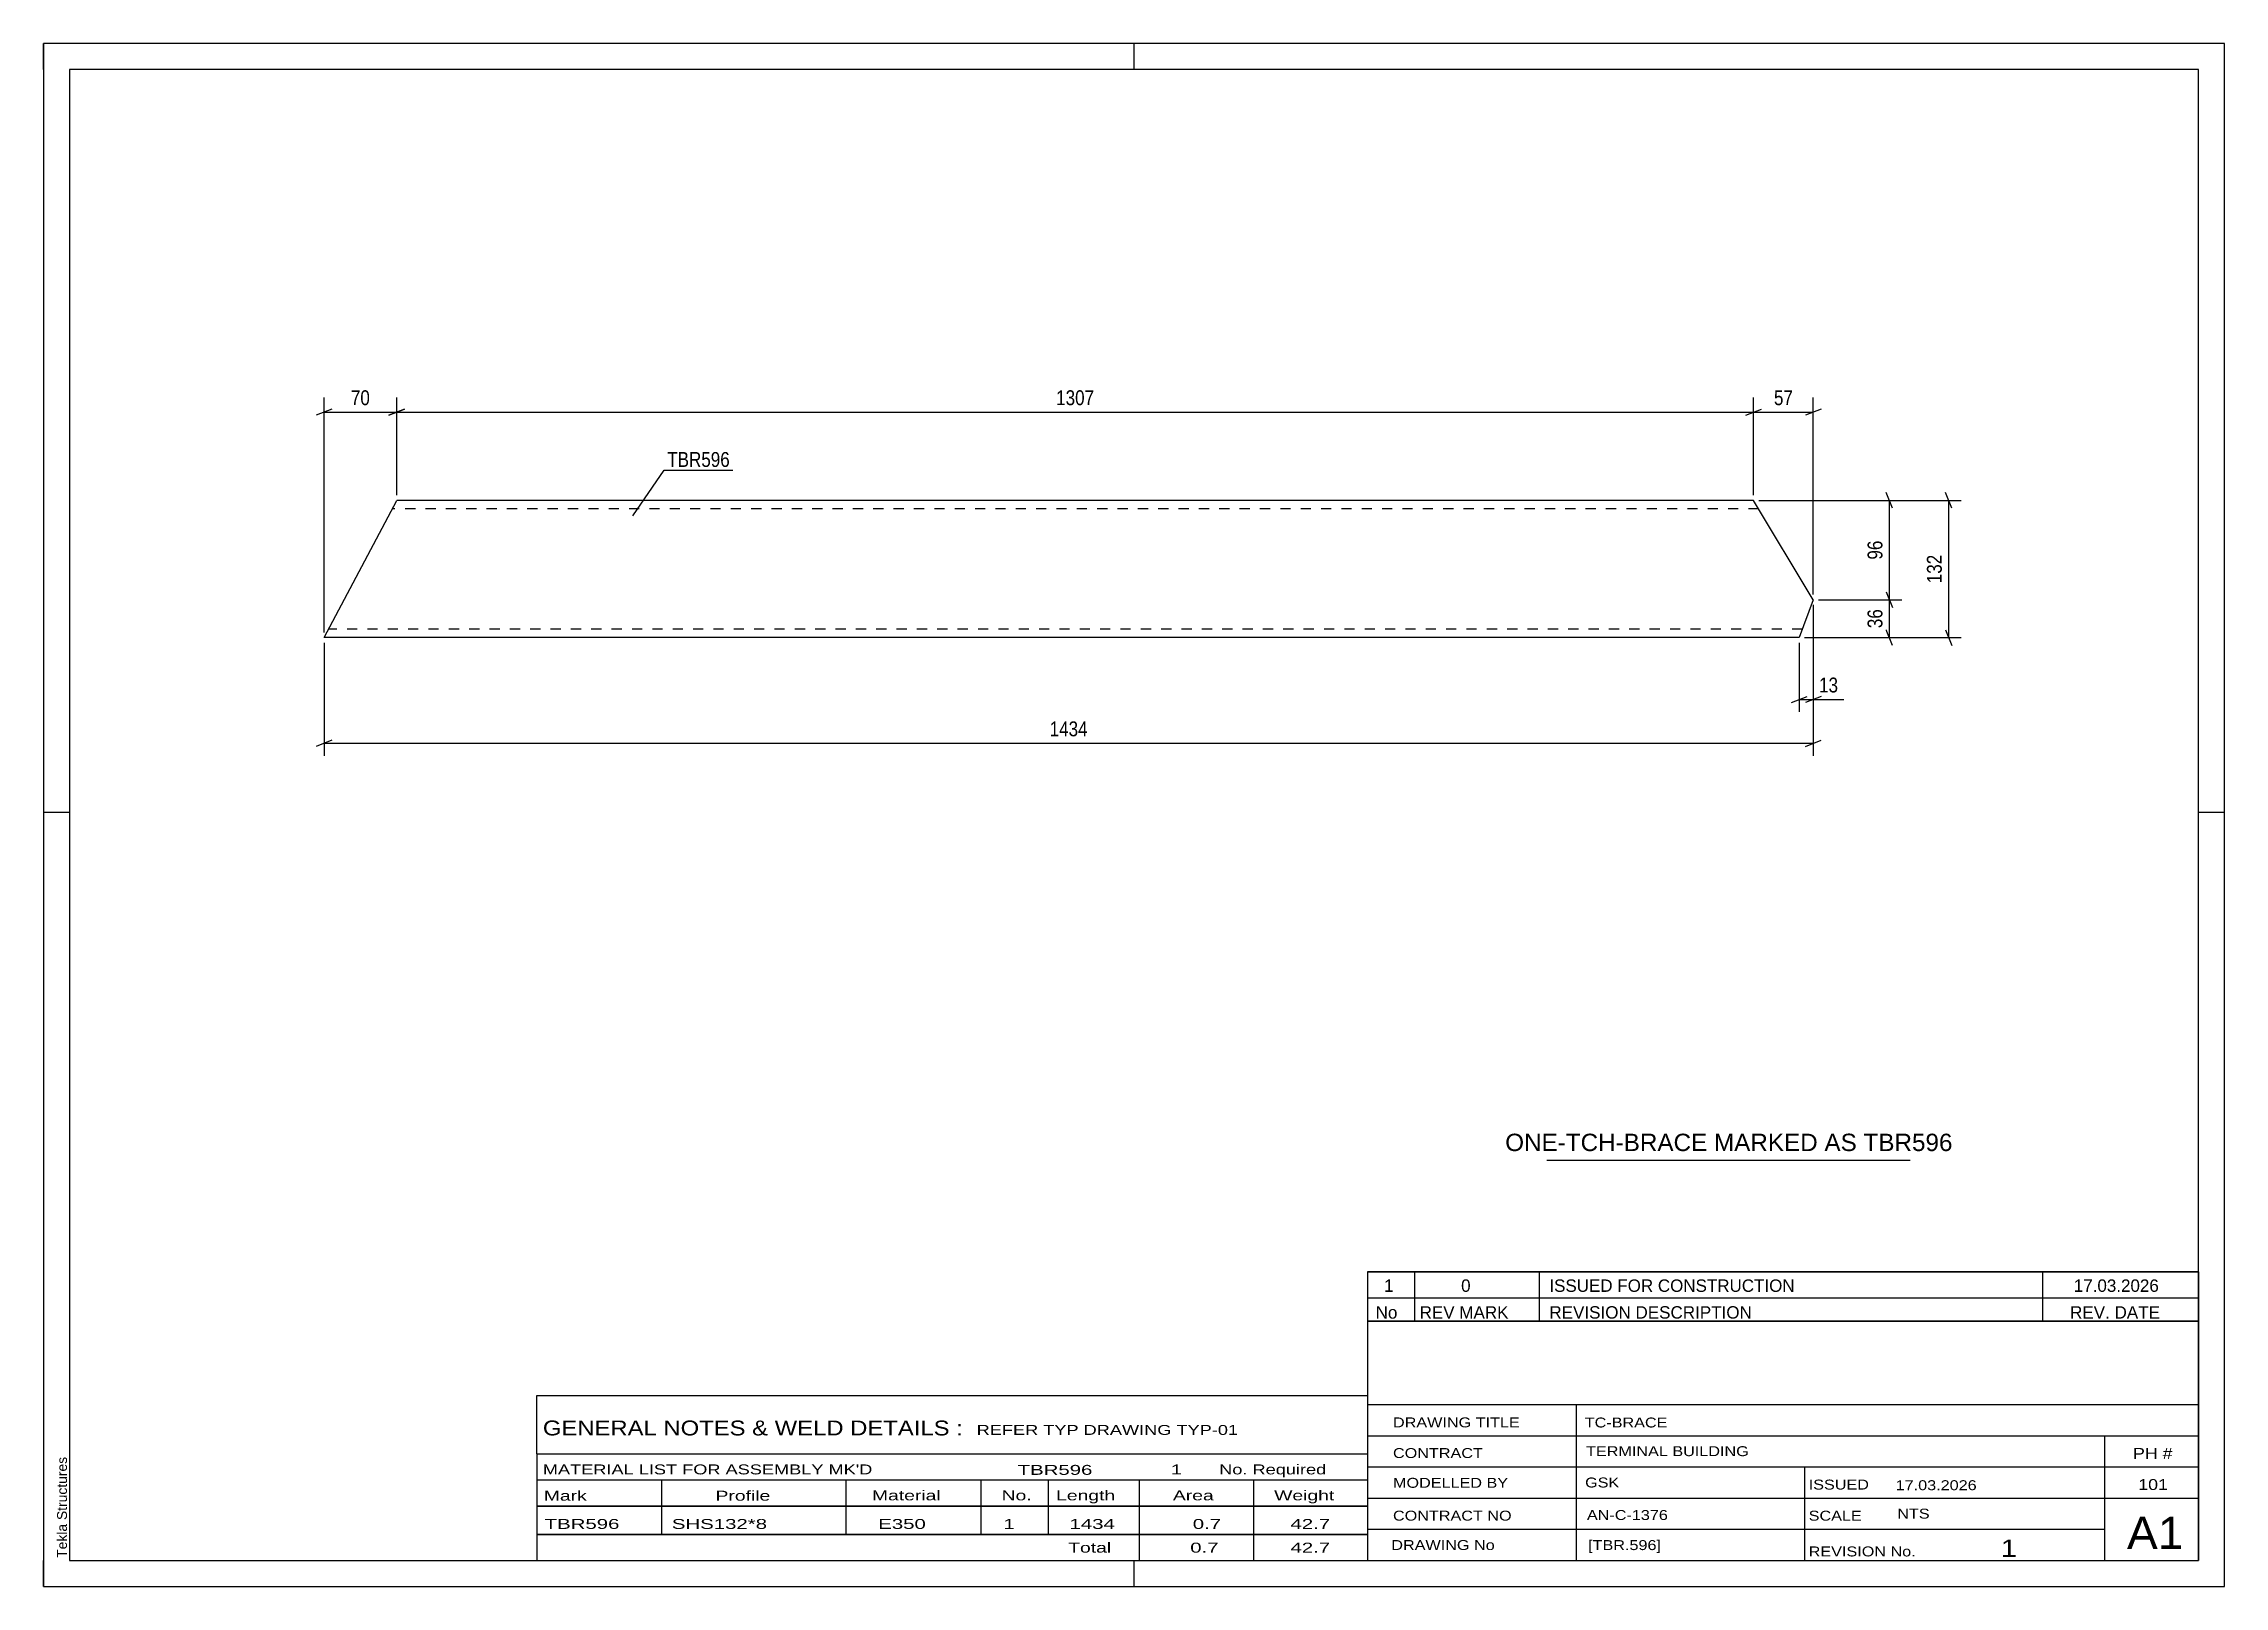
# Model space of a CAD drawing. Header units: millimetres. Extents: x 0 to 420, y 0 to 297.
import ezdxf

# ---------------------------------------------------------------- set-up
doc = ezdxf.new("R2010")
doc.units = ezdxf.units.MM
doc.linetypes.add('DXK_LINE_DOT2', pattern=[3.9198, 1.9599, -1.9599])
doc.styles.add('Arial', font='ARIAL.TTF', dxfattribs={"height": 0.2})
doc.styles.add('Arial Narrow', font='ARIALN.TTF', dxfattribs={"height": 0.2})

# ---------------------------------------------------------------- blocks, each defined once
blk = doc.blocks.new('Unknown-585398043-1162')
at = {"color": 5, "linetype": 'Continuous'}
for p, q in [((420, 297), (0, 297)), ((0, 297), (0, 0)), ((0, 292), (0, 297)), ((210, 292), (210, 297)), ((420, 0), (420, 297)), ((415, 292), (5, 292)), ((5, 292), (5, 5)), ((415, 5), (415, 292)), ((5, 149), (0, 149)), ((420, 149), (415, 149)), ((0, 0), (0, 5)), ((5, 5), (415, 5)), ((210, 0), (210, 5)), ((0, 0), (420, 0))]:
    blk.add_line(p, q, dxfattribs=at)
at = {"color": 174, "linetype": 'Continuous', "style": 'Arial'}
blk.add_text('Tekla Structures', height=1.9102, rotation=90, dxfattribs=at).set_placement((4.5, 5.5))
blk = doc.blocks.new('Part-585398043-1714 - 1710')
at = {"color": 2, "linetype": 'Continuous'}
for p, q in [((54.02, 182.66), (68, 209.06)), ((329.34, 209.06), (68, 209.06)), ((340.82, 189.94), (329.34, 209.06)), ((340.82, 189.94), (338.12, 182.66)), ((338.12, 182.66), (54.02, 182.66))]:
    blk.add_line(p, q, dxfattribs=at)
at = {"color": 7, "linetype": 'DXK_LINE_DOT2'}
for p, q in [((330.3, 207.46), (67.15, 207.46)), ((54.87, 184.26), (54.93, 184.38)), ((338.71, 184.26), (54.87, 184.26))]:
    blk.add_line(p, q, dxfattribs=at)
blk = doc.blocks.new('StraightDimension-585398043-1938 - 1710')
at = {"color": 7, "linetype": 'Continuous'}
for p, q in [((341.82, 189.94), (357.89, 189.94)), ((354.89, 191.44), (356.09, 188.44)), ((355.49, 182.66), (355.49, 189.94)), ((339.12, 182.66), (357.89, 182.66)), ((356.09, 181.16), (354.89, 184.16))]:
    blk.add_line(p, q, dxfattribs=at)
at = {"color": 0}
blk.add_wipeout([(354.74, 188.73), (350.54, 188.73), (350.54, 183.87), (354.74, 183.87)], dxfattribs=at)
at = {"color": 3, "style": 'Arial Narrow'}
blk.add_text('36', height=2.863, rotation=90.0002, dxfattribs=at).set_placement((354.14, 184.47))
blk = doc.blocks.new('StraightDimension-585398043-1969 - 1710')
at = {"color": 7, "linetype": 'Continuous'}
for p, q in [((340.82, 188.94), (340.82, 168.34)), ((338.12, 181.66), (338.12, 168.34)), ((336.62, 170.14), (339.62, 171.34)), ((338.12, 170.74), (340.82, 170.74)), ((342.32, 171.34), (339.32, 170.14))]:
    blk.add_line(p, q, dxfattribs=at)
at = {"color": 0}
blk.add_wipeout([(346.2, 171.49), (346.2, 175.69), (341.34, 175.69), (341.34, 171.49)], dxfattribs=at)
at = {"color": 7, "linetype": 'Continuous'}
blk.add_line((340.82, 170.74), (346.72, 170.74), dxfattribs=at)
blk.add_line((340.82, 170.74), (346.72, 170.74), dxfattribs=at)
at = {"color": 3, "style": 'Arial Narrow'}
blk.add_text('13', height=2.863, dxfattribs=at).set_placement((341.94, 172.09))
blk = doc.blocks.new('StraightDimension-585398043-1937 - 1710')
at = {"color": 7, "linetype": 'Continuous'}
for p, q in [((356.09, 207.56), (354.89, 210.56)), ((330.34, 209.06), (357.89, 209.06)), ((355.49, 189.94), (355.49, 209.06)), ((341.82, 189.94), (357.89, 189.94)), ((354.89, 191.44), (356.09, 188.44))]:
    blk.add_line(p, q, dxfattribs=at)
at = {"color": 0}
blk.add_wipeout([(354.74, 201.93), (350.54, 201.93), (350.54, 197.07), (354.74, 197.07)], dxfattribs=at)
at = {"color": 3, "style": 'Arial Narrow'}
blk.add_text('96', height=2.863, rotation=90.0002, dxfattribs=at).set_placement((354.14, 197.67))
blk = doc.blocks.new('StraightDimension-585398043-1748 - 1710')
at = {"color": 7, "linetype": 'Continuous'}
for p, q in [((340.82, 188.94), (340.82, 159.9)), ((54.02, 181.66), (54.02, 159.9)), ((55.52, 162.9), (52.52, 161.7)), ((54.02, 162.3), (340.82, 162.3)), ((339.32, 161.7), (342.32, 162.9))]:
    blk.add_line(p, q, dxfattribs=at)
at = {"color": 0}
blk.add_wipeout([(201.67, 163.05), (201.67, 167.25), (193.16, 167.25), (193.16, 163.05)], dxfattribs=at)
at = {"color": 3, "style": 'Arial Narrow'}
blk.add_text('1434', height=2.863, dxfattribs=at).set_placement((193.76, 163.65))
blk = doc.blocks.new('StraightDimension-585398043-1990 - 1710')
at = {"color": 7, "linetype": 'Continuous'}
for p, q in [((329.34, 210.06), (329.34, 228.9)), ((340.82, 190.94), (340.82, 228.9)), ((327.84, 225.45), (330.84, 226.65)), ((329.34, 226.05), (340.82, 226.05)), ((342.32, 226.65), (339.32, 225.45))]:
    blk.add_line(p, q, dxfattribs=at)
at = {"color": 0}
blk.add_wipeout([(337.51, 226.8), (337.51, 231), (332.65, 231), (332.65, 226.8)], dxfattribs=at)
at = {"color": 3, "style": 'Arial Narrow'}
blk.add_text('57', height=2.863, dxfattribs=at).set_placement((333.25, 227.4))
blk = doc.blocks.new('StraightDimension-585398043-1991 - 1710')
at = {"color": 7, "linetype": 'Continuous'}
for p, q in [((68, 210.06), (68, 228.9)), ((329.34, 210.06), (329.34, 228.9)), ((69.5, 226.65), (66.5, 225.45)), ((68, 226.05), (329.34, 226.05)), ((327.84, 225.45), (330.84, 226.65))]:
    blk.add_line(p, q, dxfattribs=at)
at = {"color": 0}
blk.add_wipeout([(202.93, 226.8), (202.93, 231), (194.41, 231), (194.41, 226.8)], dxfattribs=at)
at = {"color": 3, "style": 'Arial Narrow'}
blk.add_text('1307', height=2.863, dxfattribs=at).set_placement((195.01, 227.4))
blk = doc.blocks.new('StraightDimension-585398043-1992 - 1710')
at = {"color": 7, "linetype": 'Continuous'}
for p, q in [((54.02, 183.66), (54.02, 228.9)), ((68, 210.06), (68, 228.9)), ((55.52, 226.65), (52.52, 225.45)), ((54.02, 226.05), (68, 226.05)), ((66.5, 225.45), (69.5, 226.65))]:
    blk.add_line(p, q, dxfattribs=at)
at = {"color": 0}
blk.add_wipeout([(63.44, 226.8), (63.44, 231), (58.58, 231), (58.58, 226.8)], dxfattribs=at)
at = {"color": 3, "style": 'Arial Narrow'}
blk.add_text('70', height=2.863, dxfattribs=at).set_placement((59.18, 227.4))
blk = doc.blocks.new('StraightDimension-585398043-2046 - 1710')
at = {"color": 7, "linetype": 'Continuous'}
for p, q in [((367.52, 207.56), (366.32, 210.56)), ((330.34, 209.06), (369.32, 209.06)), ((366.92, 182.66), (366.92, 209.06)), ((339.12, 182.66), (369.32, 182.66)), ((366.32, 184.16), (367.52, 181.16))]:
    blk.add_line(p, q, dxfattribs=at)
at = {"color": 0}
blk.add_wipeout([(366.17, 199.2), (361.97, 199.2), (361.97, 192.52), (366.17, 192.52)], dxfattribs=at)
at = {"color": 3, "style": 'Arial Narrow'}
blk.add_text('132', height=2.863, rotation=90.0002, dxfattribs=at).set_placement((365.57, 193.12))
blk = doc.blocks.new('Unknown-585398043-2087')
at = {"color": 7, "linetype": 'Continuous'}
for p, q in [((255, 51.05), (255, 5)), ((255, 51.05), (415, 51.05)), ((415, 51), (415, 5)), ((255, 35), (415, 35)), ((295.14, 35), (295.14, 5)), ((255, 29), (415, 29)), ((397, 5.05), (397, 29.05)), ((255, 23), (415, 23)), ((339.14, 23), (339.14, 5)), ((255, 17), (415, 17)), ((255, 11), (397, 11)), ((255, 5), (415, 5))]:
    blk.add_line(p, q, dxfattribs=at)
at = {"color": 7, "style": 'Arial Narrow'}
for s, height, width, p in [('DRAWING TITLE', 1.9089, 1.425378, (259.88, 30.61)), ('TC-BRACE', 1.909, 1.425378, (296.81, 30.59)), ('CONTRACT', 1.909, 1.425378, (259.88, 24.71)), ('TERMINAL BUILDING', 1.9089, 1.425378, (297.06, 25.07)), ('MODELLED BY', 1.9089, 1.425378, (259.88, 18.98)), ('GSK', 1.909, 1.425378, (296.88, 19.04)), ('ISSUED', 1.909, 1.425378, (339.94, 18.64)), ('17.03.2026', 1.909, 1.425378, (356.69, 18.52)), ('CONTRACT NO', 1.9089, 1.425378, (259.88, 12.66)), ('AN-C-1376', 1.909, 1.425378, (297.23, 12.78)), ('SCALE', 1.909, 1.425378, (339.94, 12.65)), ('A1', 6.204, 1.25, (401.24, 7.2)), ('DRAWING No', 1.909, 1.425378, (259.56, 7)), ('[TBR.596]', 1.909, 1.425378, (297.46, 6.99)), ('1', 3.34, 1.5, (376.91, 5.68)), ('REVISION No.', 1.9089, 1.425378, (339.94, 5.77))]:
    blk.add_text(s, height=height, dxfattribs=dict(at, width=width)).set_placement(p)
at = {"color": 7, "linetype": 'Continuous', "style": 'Arial Narrow'}
for s, height, width, p in [('PH #', 2.1, 1.42538, (402.4, 24.55)), ('101', 2.1, 1.42538, (403.41, 18.55)), ('NTS', 1.909, 1.425378, (357, 13.05))]:
    blk.add_text(s, height=height, dxfattribs=dict(at, width=width)).set_placement(p)
blk = doc.blocks.new('Unknown-585398043-2088')
at = {"color": 7, "linetype": 'Continuous'}
for p, q in [((255, 60.55), (415, 60.55)), ((415, 60.55), (255, 60.55)), ((255, 60.55), (255, 55.55)), ((264, 60.55), (264, 55.55)), ((288, 60.55), (288, 55.55)), ((385, 60.55), (385, 55.55)), ((415, 60.55), (415, 55.55)), ((255, 55.55), (415, 55.55)), ((255, 55.55), (255, 51.05)), ((255, 55.55), (415, 55.55)), ((264, 55.55), (264, 51.05)), ((288, 55.55), (288, 51.05)), ((385, 55.55), (385, 51.05)), ((415, 55.55), (415, 51.05)), ((415, 51.05), (255, 51.05))]:
    blk.add_line(p, q, dxfattribs=at)
at = {"color": 7, "linetype": 'Continuous', "style": 'Arial Narrow'}
for s, height, width, p in [('1', 2.39, 1.196471, (258.16, 56.7)), ('0', 2.39, 1.196471, (273, 56.7)), ('ISSUED FOR CONSTRUCTION', 2.3861, 1.196471, (290, 56.7)), ('17.03.2026', 2.386, 1.196471, (391, 56.7)), ('No', 2.386, 1.2, (256.54, 51.55)), ('REV MARK', 2.386, 1.2, (265, 51.55)), ('REVISION DESCRIPTION', 2.3861, 1.2, (290, 51.55)), ('REV. DATE', 2.386, 1.2, (390.28, 51.55))]:
    blk.add_text(s, height=height, dxfattribs=dict(at, width=width)).set_placement(p)
blk = doc.blocks.new('Unknown-585398043-2089')
at = {"color": 7, "linetype": 'Continuous'}
for p, q in [((95, 36.75), (255, 36.75)), ((95, 25.5), (95, 36.75)), ((255, 36.75), (255, 25.5)), ((95, 25.5), (255, 25.5)), ((95, 25.5), (95, 20.5)), ((255, 25.5), (255, 20.5)), ((95, 20.5), (255, 20.5)), ((95, 20.5), (95, 15.5)), ((119, 20.5), (119, 15.5)), ((154.5, 20.5), (154.5, 15.5)), ((180.5, 20.5), (180.5, 15.5)), ((193.5, 20.5), (193.5, 15.5)), ((211, 20.5), (211, 15.5)), ((233, 20.5), (233, 15.5)), ((255, 20.5), (255, 15.5)), ((95, 15.5), (255, 15.5)), ((95, 15.45), (95, 10.05)), ((95, 15.45), (255, 15.45)), ((119, 15.5), (119, 10)), ((154.5, 15.5), (154.5, 10)), ((180.5, 15.5), (180.5, 10)), ((193.5, 15.5), (193.5, 10)), ((211, 15.5), (211, 10)), ((233, 15.5), (233, 10)), ((255, 15.45), (255, 10.05)), ((95, 10.05), (255, 10.05)), ((95, 10), (255, 10)), ((95, 10), (95, 5)), ((211, 10), (211, 5)), ((233, 10), (233, 5)), ((255, 10), (255, 5)), ((95, 5), (255, 5))]:
    blk.add_line(p, q, dxfattribs=at)
at = {"color": 7, "style": 'Arial Narrow'}
for s, height, width, p in [('GENERAL NOTES & WELD DETAILS :', 2.8633, 1.4, (96.15, 29.06)), ('REFER TYP DRAWING TYP-01', 1.9089, 1.6, (179.7, 29.16)), ("MATERIAL LIST FOR ASSEMBLY MK'D", 1.9089, 1.6, (96.15, 21.56)), ('TBR596', 1.909, 1.794707, (187.59, 21.47)), ('1', 1.91, 1.794707, (217.08, 21.56)), ('No. Required', 1.9089, 1.6, (226.41, 21.56)), ('Mark', 1.909, 1.7, (96.34, 16.5)), ('Profile', 1.909, 1.7, (129.41, 16.5)), ('Material', 1.909, 1.7, (159.54, 16.56)), ('No.', 1.909, 1.7, (184.5, 16.56)), ('Length', 1.909, 1.7, (195, 16.56)), ('Area', 1.909, 1.7, (217.5, 16.56)), ('Weight', 1.909, 1.7, (237, 16.56))]:
    blk.add_text(s, height=height, dxfattribs=dict(at, width=width)).set_placement(p)
at = {"color": 7, "linetype": 'Continuous', "style": 'Arial Narrow'}
for s, height, width, p in [('TBR596', 1.909, 1.794707, (96.5, 11.06)), ('SHS132*8', 1.909, 1.794707, (121, 11.06)), ('E350', 1.909, 1.794707, (160.74, 11.06)), ('1', 1.91, 1.794707, (184.86, 11.06)), ('1434', 1.909, 1.794707, (197.58, 11.06)), ('0.7', 1.909, 1.794707, (221.32, 11.06)), ('42.7', 1.909, 1.794707, (240.14, 11.06)), ('Total', 1.909, 1.7, (197.33, 6.5)), ('0.7', 1.909, 1.794707, (220.83, 6.5)), ('42.7', 1.909, 1.794707, (240.14, 6.5))]:
    blk.add_text(s, height=height, dxfattribs=dict(at, width=width)).set_placement(p)
blk = doc.blocks.new('Unknown-585398043-2090')
at = {"color": 7, "linetype": 'Continuous'}
blk.add_line((289.5, 82.05), (359.5, 82.05), dxfattribs=at)
at = {"color": 7, "style": 'Arial'}
blk.add_text('ONE-TCH-BRACE MARKED AS TBR596', height=3.3428, dxfattribs=at).set_placement((281.49, 83.8))
blk = doc.blocks.new('Mark-585398043-1740 - 1710')
at = {"color": 0}
blk.add_wipeout([(132.17, 215.51), (132.17, 218.51), (120.11, 218.51), (120.11, 215.51)], dxfattribs=at)
blk.add_wipeout([(132.17, 215.51), (132.17, 218.51), (120.11, 218.51), (120.11, 215.51)], dxfattribs=at)
at = {"color": 30, "linetype": 'Continuous'}
for p, q in [((113.45, 206.09), (119.51, 214.91)), ((119.51, 214.91), (132.77, 214.91))]:
    blk.add_line(p, q, dxfattribs=at)
at = {"color": 3, "style": 'Arial Narrow'}
blk.add_text('TBR596', height=2.863, dxfattribs=at).set_placement((120.11, 215.51))

msp = doc.modelspace()

# ---------------------------------------------------------------- block references
for name in ['Unknown-585398043-1162', 'Part-585398043-1714 - 1710', 'Unknown-585398043-2090', 'Unknown-585398043-2088', 'Unknown-585398043-2087', 'Unknown-585398043-2089']:
    msp.add_blockref(name, (0, 0))

# ---------------------------------------------------------------- next in the draw order: block references
msp.add_blockref('StraightDimension-585398043-1938 - 1710', (0, 0))

# ---------------------------------------------------------------- next in the draw order: block references
msp.add_blockref('StraightDimension-585398043-1969 - 1710', (0, 0))

# ---------------------------------------------------------------- next in the draw order: block references
msp.add_blockref('StraightDimension-585398043-1937 - 1710', (0, 0))

# ---------------------------------------------------------------- next in the draw order: block references
msp.add_blockref('StraightDimension-585398043-1748 - 1710', (0, 0))

# ---------------------------------------------------------------- next in the draw order: block references
msp.add_blockref('StraightDimension-585398043-1990 - 1710', (0, 0))

# ---------------------------------------------------------------- next in the draw order: block references
msp.add_blockref('StraightDimension-585398043-1991 - 1710', (0, 0))

# ---------------------------------------------------------------- next in the draw order: block references
for name in ['StraightDimension-585398043-1992 - 1710', 'Mark-585398043-1740 - 1710', 'StraightDimension-585398043-2046 - 1710']:
    msp.add_blockref(name, (0, 0))

doc.saveas('drawing.dxf')
